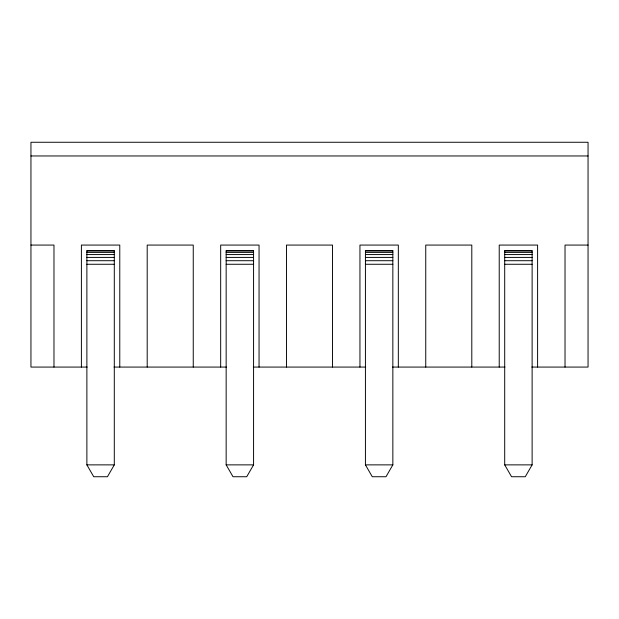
<?xml version="1.0" encoding="UTF-8"?>
<svg xmlns="http://www.w3.org/2000/svg" width="619" height="619" viewBox="0 0 619 619"><rect width="100%" height="100%" fill="white"/><g stroke="black" fill="none" stroke-linecap="round" stroke-linejoin="round"><path stroke-width="0.93" d="M114.298 464.869L107.443 476.738L93.732 476.738L86.877 464.869L86.877 250.556L114.298 250.556L114.298 464.869L86.877 464.869M253.573 464.869L246.718 476.738L233.007 476.738L226.152 464.869L226.152 250.556L253.573 250.556L253.573 464.869L226.152 464.869M392.848 464.869L385.993 476.738L372.282 476.738L365.427 464.869L365.427 250.556L392.848 250.556L392.848 464.869L365.427 464.869M532.123 464.869L525.268 476.738L511.557 476.738L504.702 464.869L504.702 250.556L532.123 250.556L532.123 464.869L504.702 464.869M30.95 155.965L588.05 155.965M30.95 245.07L53.977 245.07L53.977 367.075M588.05 245.07L565.023 245.07L565.023 367.075M86.877 251.02L114.298 251.02M226.152 251.02L253.573 251.02M365.427 251.02L392.848 251.02M504.702 251.02L532.123 251.02M86.877 252.39L114.298 252.39M226.152 252.39L253.573 252.39M365.427 252.39L392.848 252.39M504.702 252.39L532.123 252.39M86.877 254.571L114.298 254.571M226.152 254.571L253.573 254.571M365.427 254.571L392.848 254.571M504.702 254.571L532.123 254.571M86.877 257.411L114.298 257.411M226.152 257.411L253.573 257.411M365.427 257.411L392.848 257.411M504.702 257.411L532.123 257.411M86.877 260.715L114.298 260.715M226.152 260.715L253.573 260.715M365.427 260.715L392.848 260.715M504.702 260.715L532.123 260.715M86.877 264.267L114.298 264.267M226.152 264.267L253.573 264.267M365.427 264.267L392.848 264.267M504.702 264.267L532.123 264.267M87.155 367.075L30.95 367.075L30.95 142.262L588.05 142.262L588.05 367.075L531.845 367.075M114.02 367.075L226.43 367.075M253.295 367.075L365.705 367.075M392.57 367.075L504.98 367.075M537.601 367.075L537.601 245.07L499.224 245.07L499.224 367.075M471.802 367.075L471.802 245.07L425.748 245.07L425.748 367.075M398.327 367.075L398.327 245.07L359.949 245.07L359.949 367.075M332.527 367.075L332.527 245.07L286.473 245.07L286.473 367.075M259.052 367.075L259.052 245.07L220.674 245.07L220.674 367.075M193.252 367.075L193.252 245.07L147.198 245.07L147.198 367.075M119.777 367.075L119.777 245.07L81.399 245.07L81.399 367.075"/></g></svg>
